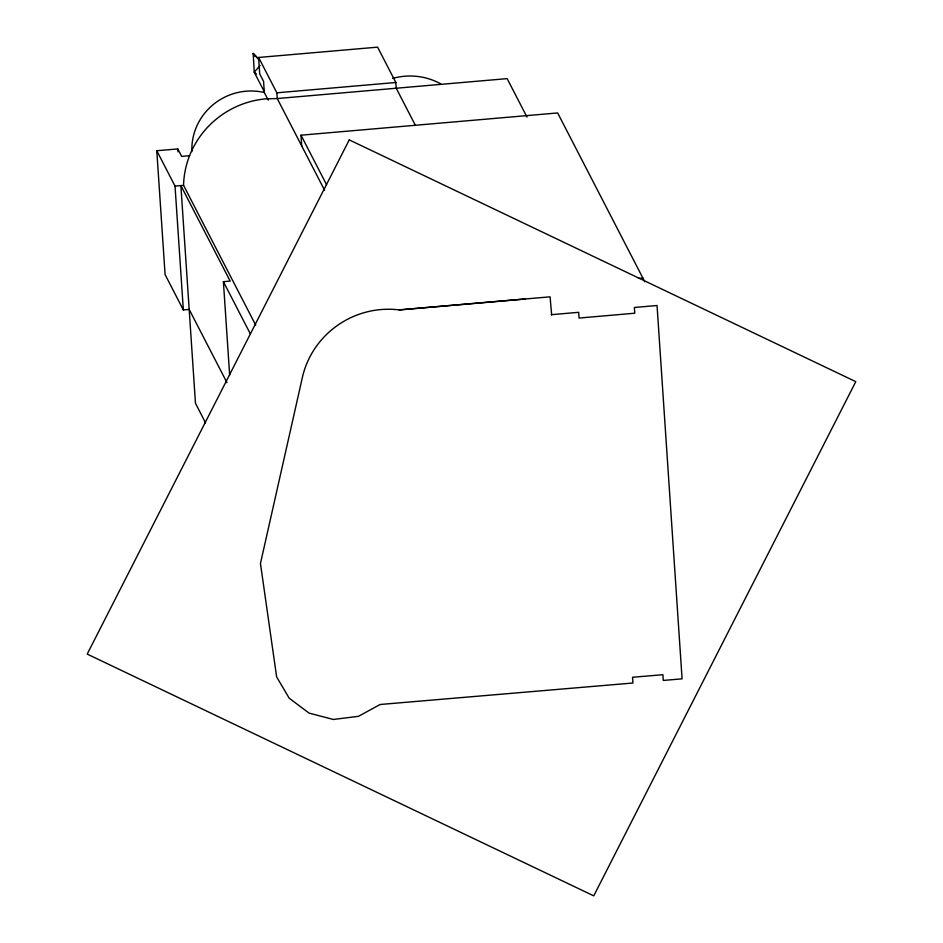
<?xml version="1.0" encoding="UTF-8"?>
<svg xmlns="http://www.w3.org/2000/svg" width="943" height="943" viewBox="0 0 943 943"><rect width="100%" height="100%" fill="white"/><g stroke="black" fill="none" stroke-linecap="round" stroke-linejoin="round"><path stroke-width="1.41" d="M260.044 65.574L254.245 72.222L264.299 91.707M268.248 100.099L264.323 92.508L263.58 81.393L259.714 73.919L258.618 57.464L377.601 47.15L395.848 82.501L396.225 88.229L415.415 125.407M258.618 57.464L276.853 92.803L395.848 82.501M301.725 145.976L301.006 135.191L557.655 112.948L644.788 281.768M226.992 382.693L189.178 309.434L183.343 309.941L165.096 274.59L156.786 150.739L177.791 148.923L181.657 156.397L189.555 155.713M156.786 150.739L175.033 186.089L183.555 185.347A88.913 86.52 -27.3 0 1 265.419 98.885L277.242 98.543L507.145 78.623L526.996 117.073M229.656 375.066L223.397 281.674L230.163 281.085L180.867 185.582L195.472 403.286L205.598 422.912M638.505 278.385L642.855 278.008M551.266 314.691L578.684 312.31L579.061 318.05L634.757 313.217L634.368 307.489L657.047 305.52L682.084 678.842L663.283 680.433L662.905 674.705L632.553 677.274L632.918 683.015L380.112 704.492L358.493 716.315L333.362 719.474L309.068 713.12L289.195 698.197L276.629 676.885L260.457 563.478L302.361 377.506A86.732 84.398 -27.3 0 1 399.231 309.905L550.075 296.833L551.655 314.915M525.027 299.002L399.231 309.905M256.449 74.073L254.245 72.222L253.207 53.456L258.382 58.56M259.054 60.057L253.207 53.456L254.245 56.215M301.006 135.191L326.561 184.698M324.592 190.274L277.242 98.543L276.853 92.803M183.555 185.347L255.718 325.158M223.397 281.674L250.343 333.869M177.791 148.923L177.991 151.835M175.033 186.089L183.343 309.941M392.701 78.387A63.688 61.979 -27.3 0 1 440.864 83.974M191.889 151.564A58.266 56.698 -27.3 0 1 264.323 92.508M349.252 139.882L87.216 654.088L593.748 895.85L855.784 381.656L349.252 139.882"/></g></svg>
